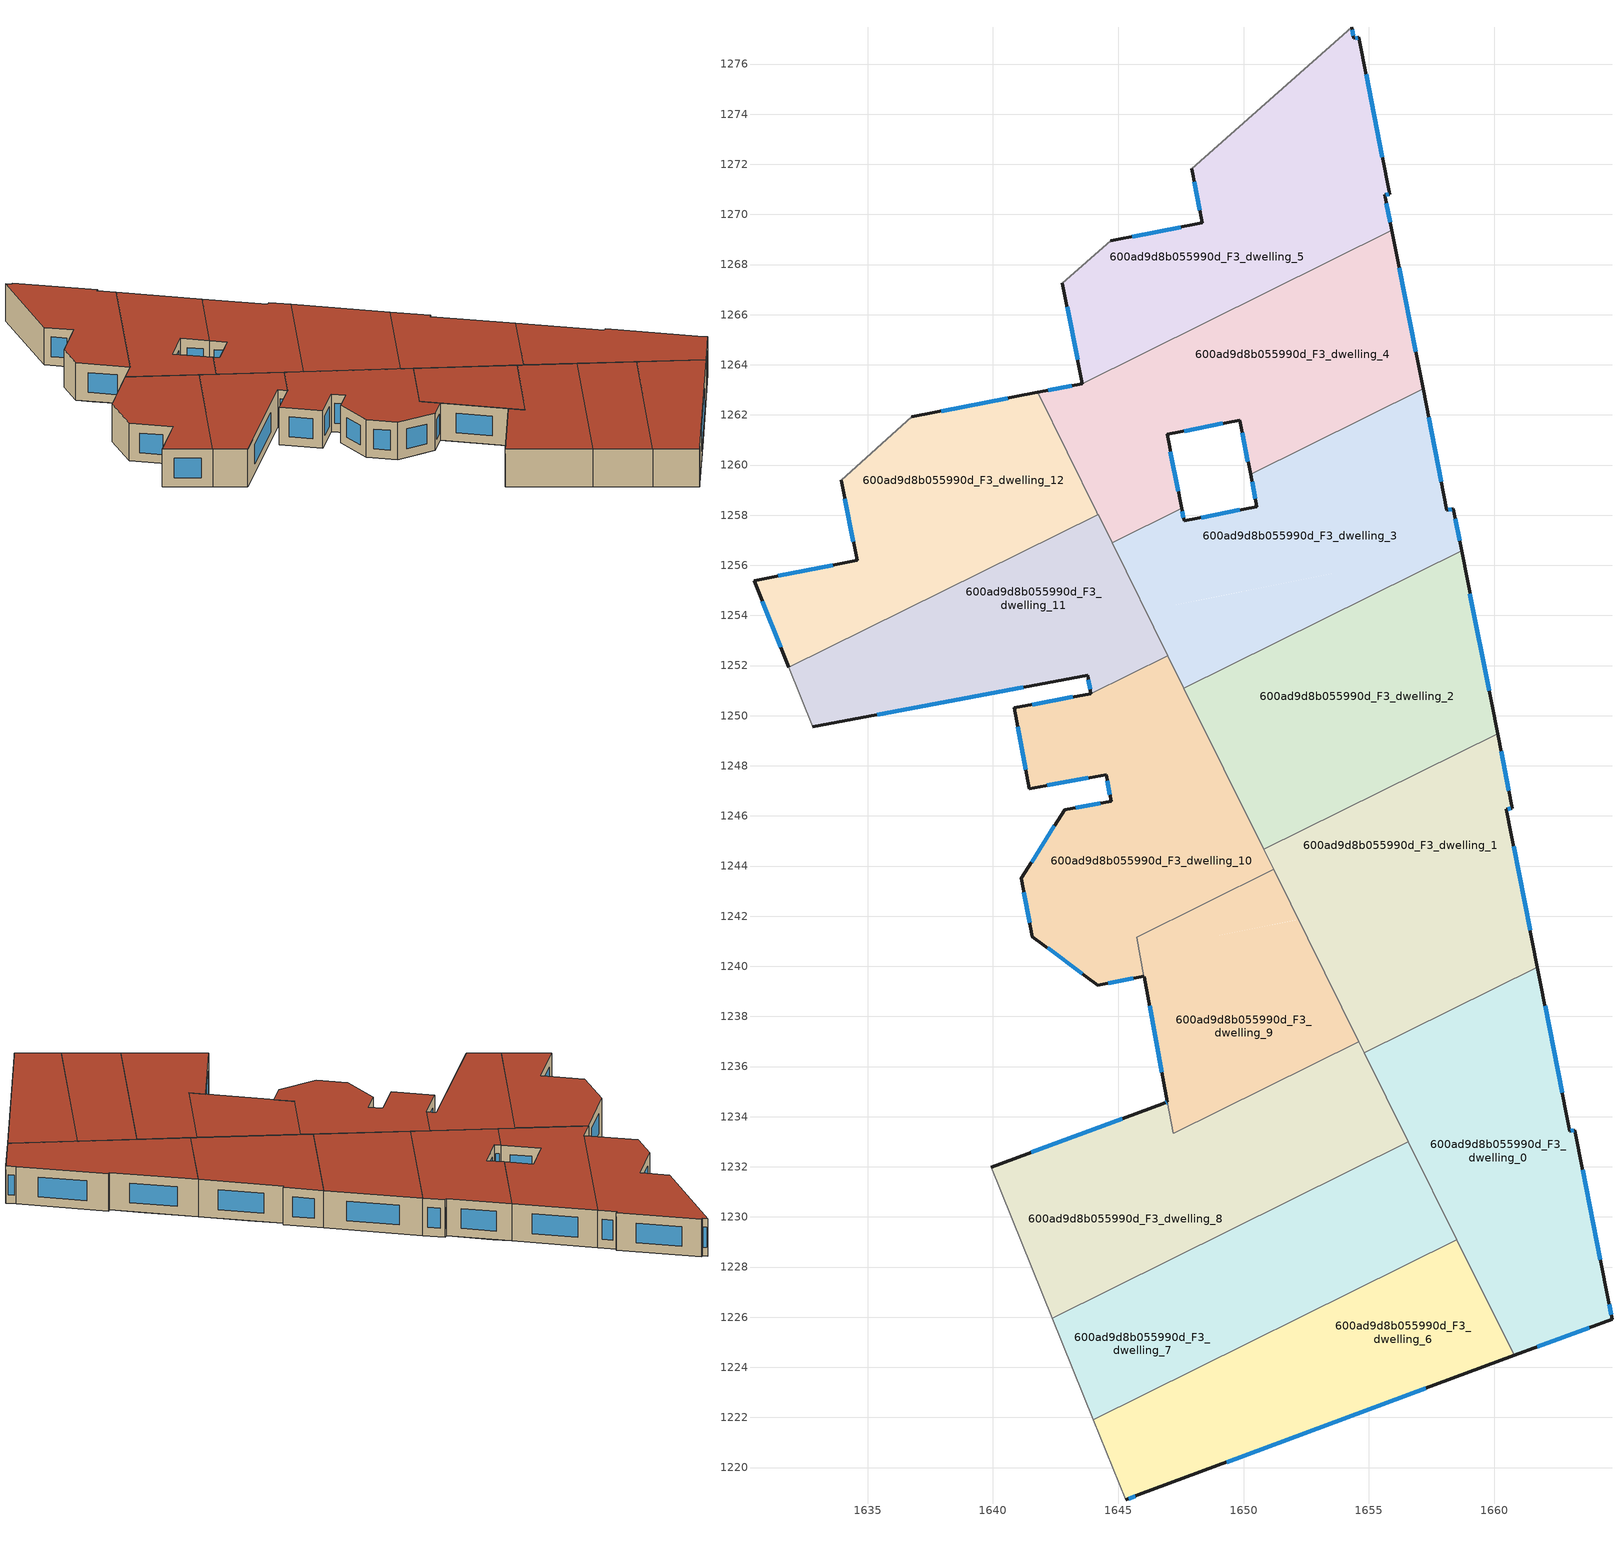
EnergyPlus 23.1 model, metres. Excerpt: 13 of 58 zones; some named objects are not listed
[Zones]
600ad9d8b055990d_F3_dwelling_0
 floor to 600ad9d8b055990d_F2_dwelling_3 (EU_floor_Construction): 1662.51,1236.01 1663.02,1233.42 1663.22,1233.46 1663.84,1230.32 1658.43,1229.24 1655.76,1234.65 z9
 floor to 600ad9d8b055990d_F2_dwelling_1 (EU_floor_Construction): 1663.84,1230.32 1664.55,1226.69 1664.7,1225.92 1660.79,1224.47 1658.43,1229.24 z9
 floor to 600ad9d8b055990d_F2_dwelling_5 (EU_floor_Construction): 1661.72,1239.97 1662.51,1236.01 1655.76,1234.65 1654.82,1236.55 z9
 wall outside (EU_wall_Construction): 1660.79,1224.47 1664.7,1225.92 1664.55,1226.69 1663.22,1233.46 1663.02,1233.42 1661.72,1239.97 z9:12
 wall to 600ad9d8b055990d_F3_dwelling_1 (EU_wall_Construction): 1661.72,1239.97 1654.82,1236.55 z9:12
 wall to 600ad9d8b055990d_F3_dwelling_6 (EU_wall_Construction): 1658.51,1229.08 1660.79,1224.47 z9:12
 wall to 600ad9d8b055990d_F3_dwelling_7 (EU_wall_Construction): 1656.58,1232.99 1658.51,1229.08 z9:12
 wall to 600ad9d8b055990d_F3_dwelling_8 (EU_wall_Construction): 1654.82,1236.55 1656.58,1232.99 z9:12
 window (EU_Window_Construction): 1664.67,1226.1 1664.59,1226.51 / 1661.71,1224.81 1663.78,1225.58 / 1662.71,1234.96 1662.03,1238.43 / 1663.17,1233.45 1663.06,1233.43 / 1664.24,1228.28 1663.53,1231.87 z9.7:11.3
 roof outside (EU_roof_Construction): 1664.7,1225.92 1664.55,1226.69 1663.22,1233.46 1663.02,1233.42 1661.72,1239.97 1654.82,1236.55 1660.79,1224.47 z12
600ad9d8b055990d_F3_dwelling_1
 floor to 600ad9d8b055990d_F2_dwelling_7 (EU_floor_Construction): 1660.14,1249.29 1660.72,1246.31 1660.48,1246.26 1661,1243.63 1652.19,1241.86 1651.88,1242.48 1651.39,1244.96 z9
 floor to 600ad9d8b055990d_F2_dwelling_5 (EU_floor_Construction): 1661,1243.63 1661.72,1239.97 1654.82,1236.55 1653.16,1239.89 1652.75,1241.98 z9
 floor to 600ad9d8b055990d_F2_dwelling_6 (EU_floor_Construction): 1651.39,1244.96 1651.88,1242.48 1650.8,1244.67 z9
 floor to 600ad9d8b055990d_F2_dwelling_4 (EU_floor_Construction): 1652.75,1241.98 1653.16,1239.89 1652.19,1241.86 z9
 wall outside (EU_wall_Construction): 1661.72,1239.97 1660.48,1246.26 1660.72,1246.31 1660.14,1249.29 z9:12
 wall to 600ad9d8b055990d_F3_dwelling_2 (EU_wall_Construction): 1660.14,1249.29 1650.8,1244.67 z9:12
 wall to 600ad9d8b055990d_F3_dwelling_9 (EU_wall_Construction): 1651.2,1243.87 1654.6,1236.99 z9:12
 wall to 600ad9d8b055990d_F3_dwelling_8 (EU_wall_Construction): 1654.6,1236.99 1654.82,1236.55 z9:12
 wall to 600ad9d8b055990d_F3_dwelling_10 (EU_wall_Construction): 1650.8,1244.67 1651.2,1243.87 z9:12
 window (EU_Window_Construction): 1660.59,1247.01 1660.27,1248.59 / 1660.54,1246.27 1660.67,1246.3 / 1661.43,1241.44 1660.77,1244.78 z9.7:11.3
 roof outside (EU_roof_Construction): 1661.72,1239.97 1660.48,1246.26 1660.72,1246.31 1660.14,1249.29 1650.8,1244.67 1654.82,1236.55 z12
600ad9d8b055990d_F3_dwelling_10
 floor to 600ad9d8b055990d_F2_dwelling_6 (EU_floor_Construction): 1648.97,1248.36 1651.2,1243.87 1645.73,1241.17 1645.84,1240.59 1643.1,1240.04 1641.57,1241.18 1641.14,1243.51 1642.86,1246.25 1644.72,1246.59 1644.55,1247.48 z9
 floor to 600ad9d8b055990d_F2_dwelling_8 (EU_floor_Construction): 1646.98,1252.4 1648.97,1248.36 1644.55,1247.48 1644.52,1247.65 1641.46,1247.08 1640.85,1250.31 1643.91,1250.88 z9
 floor to 600ad9d8b055990d_F2_dwelling_4 (EU_floor_Construction): 1645.84,1240.59 1646.03,1239.59 1644.17,1239.25 1643.1,1240.04 z9
 wall outside (EU_wall_Construction): 1643.91,1250.88 1640.85,1250.31 1641.46,1247.08 1644.52,1247.65 1644.72,1246.59 1642.86,1246.25 1641.14,1243.51 1641.57,1241.18 1644.17,1239.25 1646.03,1239.59 z9:12
 wall to 600ad9d8b055990d_F3_dwelling_11 (EU_wall_Construction): 1646.98,1252.4 1643.91,1250.88 z9:12
 wall to 600ad9d8b055990d_F3_dwelling_2 (EU_wall_Construction): 1650.8,1244.67 1647.62,1251.1 z9:12
 wall to 600ad9d8b055990d_F3_dwelling_9 (EU_wall_Construction): 1645.74,1241.17 1651.2,1243.87 / 1646.03,1239.59 1645.73,1241.17 z9:12
 wall to 600ad9d8b055990d_F3_dwelling_3 (EU_wall_Construction): 1647.62,1251.1 1646.98,1252.4 z9:12
 window (EU_Window_Construction): 1641.24,1242.96 1641.47,1241.73 / 1642.46,1245.6 1641.54,1244.15 / 1644.28,1246.51 1643.3,1246.33 / 1644.56,1247.4 1644.67,1246.84 / 1642.18,1247.21 1643.8,1247.52 / 1640.99,1249.55 1641.32,1247.84 / 1643.19,1250.74 1641.57,1250.44 / 1644.61,1239.33 1645.59,1239.51 / 1642.18,1240.73 1643.56,1239.7 z9.7:11.3
 roof outside (EU_roof_Construction): 1651.2,1243.87 1646.98,1252.4 1643.91,1250.88 1640.85,1250.31 1641.46,1247.08 1644.52,1247.65 1644.72,1246.59 1642.86,1246.25 1641.14,1243.51 1641.57,1241.18 1644.17,1239.25 1646.03,1239.59 1645.73,1241.17 z12
600ad9d8b055990d_F3_dwelling_11
 floor to 600ad9d8b055990d_F2_dwelling_8 (EU_floor_Construction): 1646.1,1254.18 1646.98,1252.4 1643.91,1250.88 1643.9,1250.95 1643.78,1251.6 1632.82,1249.56 1632.08,1251.37 z9
 floor to 600ad9d8b055990d_F2_dwelling_10 (EU_floor_Construction): 1644.07,1257.96 1644.88,1253.93 1632.08,1251.37 1631.86,1251.92 z9
 floor to 600ad9d8b055990d_F2_dwelling_11 (EU_floor_Construction): 1644.19,1258.03 1646.1,1254.18 1644.88,1253.93 1644.07,1257.96 z9
 wall outside (EU_wall_Construction): 1632.82,1249.56 1643.78,1251.6 1643.91,1250.88 z9:12
 wall adiabatic (EU_wall_Construction): 1631.86,1251.92 1632.82,1249.56 z9:12
 wall to 600ad9d8b055990d_F3_dwelling_12 (EU_wall_Construction): 1644.19,1258.02 1631.86,1251.92 z9:12
 wall to 600ad9d8b055990d_F3_dwelling_3 (EU_wall_Construction): 1646.98,1252.4 1644.75,1256.9 z9:12
 wall to 600ad9d8b055990d_F3_dwelling_4 (EU_wall_Construction): 1644.75,1256.9 1644.19,1258.03 z9:12
 window (EU_Window_Construction): 1643.81,1251.43 1643.88,1251.05 / 1635.39,1250.04 1641.2,1251.12 z9.7:11.3
 roof outside (EU_roof_Construction): 1646.98,1252.4 1644.19,1258.03 1631.86,1251.92 1632.82,1249.56 1643.78,1251.6 1643.91,1250.88 z12
600ad9d8b055990d_F3_dwelling_12
 floor to 600ad9d8b055990d_F2_dwelling_10 (EU_floor_Construction): 1643.75,1258.91 1643.97,1258.48 1644.07,1257.96 1631.86,1251.92 1630.47,1255.38 1634.58,1256.19 1634.41,1257.04 z9
 floor to 600ad9d8b055990d_F2_dwelling_12 (EU_floor_Construction): 1641.77,1262.9 1643.75,1258.91 1634.41,1257.04 1633.94,1259.4 1636.76,1261.92 z9
 floor to 600ad9d8b055990d_F2_dwelling_11 (EU_floor_Construction): 1643.97,1258.48 1644.15,1258.12 1644.19,1258.02 1644.07,1257.96 z9
 wall outside (EU_wall_Construction): 1633.94,1259.4 1634.58,1256.19 1630.47,1255.38 1631.86,1251.92 / 1641.77,1262.9 1636.76,1261.92 z9:12
 wall adiabatic (EU_wall_Construction): 1636.76,1261.92 1633.94,1259.4 z9:12
 wall to 600ad9d8b055990d_F3_dwelling_4 (EU_wall_Construction): 1644.19,1258.02 1644.15,1258.12 1641.78,1262.9 z9:12
 window (EU_Window_Construction): 1634.09,1258.65 1634.43,1256.95 / 1640.6,1262.67 1637.93,1262.15 / 1630.79,1254.57 1631.53,1252.74 / 1633.61,1256 1631.43,1255.57 z9.7:11.3
 roof outside (EU_roof_Construction): 1644.19,1258.02 1644.15,1258.12 1641.77,1262.9 1636.76,1261.92 1633.94,1259.4 1634.58,1256.19 1630.47,1255.38 1631.86,1251.92 z12
600ad9d8b055990d_F3_dwelling_2
 floor to 600ad9d8b055990d_F2_dwelling_6 (EU_floor_Construction): 1650.64,1248.7 1651.39,1244.96 1650.8,1244.67 1648.97,1248.36 z9
 floor to 600ad9d8b055990d_F2_dwelling_8 (EU_floor_Construction): 1649.02,1251.79 1649.67,1248.5 1648.97,1248.36 1647.62,1251.1 z9
 floor adiabatic (EU_floor_Construction): 1658.7,1256.58 1660.14,1249.29 1651.39,1244.96 1650.64,1248.7 1648.97,1248.36 1649.67,1248.5 1649.02,1251.79 z9
 wall outside (EU_wall_Construction): 1660.14,1249.29 1658.7,1256.58 z9:12
 wall to 600ad9d8b055990d_F3_dwelling_3 (EU_wall_Construction): 1658.7,1256.58 1647.62,1251.1 z9:12
 window (EU_Window_Construction): 1659.8,1251 1659.03,1254.87 z9.7:11.3
 roof outside (EU_roof_Construction): 1660.14,1249.29 1658.7,1256.58 1647.62,1251.1 1650.8,1244.67 z12
600ad9d8b055990d_F3_dwelling_3
 floor to 600ad9d8b055990d_F2_dwelling_11 (EU_floor_Construction): 1657.43,1261.65 1658.12,1258.2 1658.37,1258.25 1658.67,1256.7 1646.1,1254.18 1644.75,1256.9 1647.53,1258.27 1647.62,1257.77 1650.53,1258.34 1650.28,1259.63 1652.28,1260.62 z9
 floor to 600ad9d8b055990d_F2_dwelling_13 (EU_floor_Construction): 1657.16,1263.04 1657.43,1261.65 1652.28,1260.62 z9
 floor to 600ad9d8b055990d_F2_dwelling_8 (EU_floor_Construction): 1648.44,1254.65 1649.02,1251.79 1647.62,1251.1 1646.1,1254.18 z9
 floor adiabatic (EU_floor_Construction): 1658.37,1258.25 1658.7,1256.58 1649.02,1251.79 1648.44,1254.65 1658.67,1256.7 z9
 wall outside (EU_wall_Construction): 1650.28,1259.63 1650.53,1258.34 1647.62,1257.77 1647.53,1258.27 / 1658.7,1256.58 1658.37,1258.25 1658.12,1258.2 1657.16,1263.04 z9:12
 wall to 600ad9d8b055990d_F3_dwelling_4 (EU_wall_Construction): 1657.16,1263.04 1650.28,1259.63 / 1647.53,1258.27 1644.75,1256.9 z9:12
 window (EU_Window_Construction): 1649.85,1258.21 1648.31,1257.9 / 1650.34,1259.33 1650.47,1258.64 / 1657.89,1259.33 1657.39,1261.9 / 1658.31,1258.24 1658.18,1258.21 / 1658.62,1256.97 1658.44,1257.86 / 1647.6,1257.89 1647.55,1258.15 z9.7:11.3
 roof outside (EU_roof_Construction): 1658.7,1256.58 1658.37,1258.25 1658.12,1258.2 1657.16,1263.04 1650.28,1259.63 1650.53,1258.34 1647.62,1257.77 1647.53,1258.27 1644.75,1256.9 1647.62,1251.1 z12
600ad9d8b055990d_F3_dwelling_4
 floor to 600ad9d8b055990d_F2_dwelling_12 (EU_floor_Construction): 1646.9,1264.9 1647.61,1261.35 1646.95,1261.22 1647.26,1259.61 1643.75,1258.91 1641.78,1262.9 1643.56,1263.25 z9
 floor to 600ad9d8b055990d_F2_dwelling_10 (EU_floor_Construction): 1643.88,1258.94 1643.97,1258.48 1643.75,1258.91 z9
 floor to 600ad9d8b055990d_F2_dwelling_11 (EU_floor_Construction): 1652.28,1260.62 1650.28,1259.63 1650.17,1260.2 z9; 1647.26,1259.61 1647.53,1258.27 1644.75,1256.9 1644.19,1258.03 1644.15,1258.12 1643.97,1258.48 1643.88,1258.94 z9
 floor to 600ad9d8b055990d_F2_dwelling_14 (EU_floor_Construction): 1655.91,1269.36 1656.06,1268.64 1653.35,1268.09 z9
 floor to 600ad9d8b055990d_F2_dwelling_13 (EU_floor_Construction): 1656.06,1268.64 1657.16,1263.04 1652.28,1260.62 1650.17,1260.2 1649.85,1261.79 1647.61,1261.35 1646.9,1264.9 1653.35,1268.09 z9
 wall outside (EU_wall_Construction): 1643.56,1263.25 1641.78,1262.9 / 1657.16,1263.04 1655.91,1269.36 / 1647.53,1258.27 1646.95,1261.22 1649.85,1261.79 1650.28,1259.63 z9:12
 wall to 600ad9d8b055990d_F3_dwelling_5 (EU_wall_Construction): 1655.91,1269.36 1643.56,1263.25 z9:12
 window (EU_Window_Construction): 1643.14,1263.17 1642.2,1262.98 / 1656.87,1264.52 1656.21,1267.88 / 1649.95,1261.29 1650.18,1260.14 / 1647.63,1261.36 1649.17,1261.66 / 1647.39,1258.96 1647.08,1260.53 z9.7:11.3
 roof outside (EU_roof_Construction): 1657.16,1263.04 1655.91,1269.36 1643.56,1263.25 1641.78,1262.9 1644.15,1258.12 1644.19,1258.03 1644.75,1256.9 1647.53,1258.27 1646.95,1261.22 1649.85,1261.79 1650.28,1259.63 z12
600ad9d8b055990d_F3_dwelling_5
 floor to 600ad9d8b055990d_F2_dwelling_14 (EU_floor_Construction): 1654.6,1277.07 1655.83,1270.81 1655.63,1270.78 1655.91,1269.36 1653.35,1268.09 1643.02,1266.02 1642.77,1267.25 1644.69,1268.94 1648.36,1269.66 1647.93,1271.82 1654.32,1277.46 1654.4,1277.03 z9
 floor to 600ad9d8b055990d_F2_dwelling_12 (EU_floor_Construction): 1646.54,1266.73 1646.9,1264.9 1643.56,1263.25 1643.02,1266.02 z9
 floor to 600ad9d8b055990d_F2_dwelling_13 (EU_floor_Construction): 1653.35,1268.09 1646.9,1264.9 1646.54,1266.73 z9
 wall outside (EU_wall_Construction): 1647.93,1271.82 1648.36,1269.66 1644.69,1268.94 / 1655.91,1269.36 1655.63,1270.78 1655.83,1270.81 1654.6,1277.07 1654.4,1277.03 1654.32,1277.46 / 1642.77,1267.25 1643.56,1263.25 z9:12
 wall adiabatic (EU_wall_Construction): 1654.32,1277.46 1647.93,1271.82 / 1644.69,1268.94 1642.77,1267.25 z9:12
 window (EU_Window_Construction): 1648.03,1271.31 1648.26,1270.17 / 1654.38,1277.13 1654.34,1277.36 / 1654.55,1277.06 1654.45,1277.04 / 1655.54,1272.28 1654.89,1275.6 / 1655.68,1270.79 1655.78,1270.8 / 1655.85,1269.7 1655.7,1270.45 / 1642.96,1266.31 1643.38,1264.19 / 1647.5,1269.49 1645.55,1269.11 z9.7:11.3
 roof outside (EU_roof_Construction): 1655.91,1269.36 1655.63,1270.78 1655.83,1270.81 1654.6,1277.07 1654.4,1277.03 1654.32,1277.46 1647.93,1271.82 1648.36,1269.66 1644.69,1268.94 1642.77,1267.25 1643.56,1263.25 z12
600ad9d8b055990d_F3_dwelling_6
 floor to 600ad9d8b055990d_F2_dwelling_0 (EU_floor_Construction): 1652.43,1226.07 1653.31,1221.69 1645.81,1218.91 1645.3,1218.72 1644.01,1221.9 z9
 floor to 600ad9d8b055990d_F2_dwelling_1 (EU_floor_Construction): 1658.51,1229.08 1660.79,1224.47 1653.31,1221.69 1652.43,1226.07 z9
 wall outside (EU_wall_Construction): 1645.3,1218.72 1645.81,1218.91 1660.79,1224.47 z9:12
 wall adiabatic (EU_wall_Construction): 1644.01,1221.9 1645.3,1218.72 z9:12
 wall to 600ad9d8b055990d_F3_dwelling_7 (EU_wall_Construction): 1658.51,1229.08 1644.01,1221.9 z9:12
 window (EU_Window_Construction): 1649.33,1220.21 1657.27,1223.16 / 1645.42,1218.76 1645.69,1218.86 z9.7:11.3
 roof outside (EU_roof_Construction): 1660.79,1224.47 1658.51,1229.08 1644.01,1221.9 1645.3,1218.72 1645.81,1218.91 z12
600ad9d8b055990d_F3_dwelling_7
 floor to 600ad9d8b055990d_F2_dwelling_1 (EU_floor_Construction): 1658.43,1229.24 1658.51,1229.08 1652.43,1226.07 1652.05,1227.96 z9
 floor to 600ad9d8b055990d_F2_dwelling_0 (EU_floor_Construction): 1652.05,1227.96 1652.43,1226.07 1644.01,1221.9 1642.36,1225.96 1642.56,1226.06 z9
 floor to 600ad9d8b055990d_F2_dwelling_2 (EU_floor_Construction): 1652.23,1230.84 1652.78,1228.11 1642.56,1226.06 z9
 floor to 600ad9d8b055990d_F2_dwelling_3 (EU_floor_Construction): 1656.58,1232.99 1658.43,1229.24 1652.78,1228.11 1652.23,1230.84 z9
 wall adiabatic (EU_wall_Construction): 1642.36,1225.96 1644.01,1221.9 z9:12
 wall to 600ad9d8b055990d_F3_dwelling_8 (EU_wall_Construction): 1656.58,1232.99 1642.36,1225.96 z9:12
 roof outside (EU_roof_Construction): 1658.51,1229.08 1656.58,1232.99 1642.36,1225.96 1644.01,1221.9 z12
600ad9d8b055990d_F3_dwelling_8
 floor to 600ad9d8b055990d_F2_dwelling_2 (EU_floor_Construction): 1651.63,1233.83 1652.23,1230.84 1642.56,1226.06 1642.34,1226.02 1640.11,1231.52 z9
 floor to 600ad9d8b055990d_F2_dwelling_3 (EU_floor_Construction): 1655.76,1234.65 1656.58,1232.99 1652.23,1230.84 1651.63,1233.83 z9
 floor to 600ad9d8b055990d_F2_dwelling_4 (EU_floor_Construction): 1653.82,1236.61 1654.27,1234.36 1640.11,1231.52 1639.93,1231.97 1646.8,1234.53 1646.81,1234.53 1646.82,1234.54 1646.84,1234.54 1646.97,1234.59 1647.2,1233.33 z9
 floor to 600ad9d8b055990d_F2_dwelling_5 (EU_floor_Construction): 1654.6,1236.99 1655.76,1234.65 1654.27,1234.36 1653.82,1236.61 z9
 wall outside (EU_wall_Construction): 1646.97,1234.59 1646.87,1234.55 1646.82,1234.54 1646.81,1234.53 1646.77,1234.52 1639.93,1231.97 z9:12
 wall to 600ad9d8b055990d_F3_dwelling_9 (EU_wall_Construction): 1647.2,1233.33 1646.97,1234.59 / 1654.6,1236.99 1647.21,1233.33 z9:12
 wall adiabatic (EU_wall_Construction): 1639.93,1231.97 1642.36,1225.96 z9:12
 window (EU_Window_Construction): 1645.16,1233.92 1641.54,1232.57 / 1646.94,1234.58 1646.89,1234.56 z9.7:11.3
 roof outside (EU_roof_Construction): 1656.58,1232.99 1654.6,1236.99 1647.2,1233.33 1646.97,1234.59 1646.87,1234.55 1646.82,1234.54 1646.81,1234.53 1646.77,1234.52 1639.93,1231.97 1642.36,1225.96 z12
600ad9d8b055990d_F3_dwelling_9
 floor to 600ad9d8b055990d_F2_dwelling_4 (EU_floor_Construction): 1652.19,1241.86 1653.16,1239.89 1653.82,1236.61 1647.21,1233.33 1645.84,1240.59 z9
 floor to 600ad9d8b055990d_F2_dwelling_6 (EU_floor_Construction): 1651.2,1243.87 1651.88,1242.48 1652.01,1241.83 1645.84,1240.59 1645.74,1241.17 z9
 floor adiabatic (EU_floor_Construction): 1651.2,1243.87 1652.19,1241.86 1652.01,1241.83 1651.88,1242.48 z9
 floor to 600ad9d8b055990d_F2_dwelling_5 (EU_floor_Construction): 1653.16,1239.89 1654.6,1236.99 1653.82,1236.61 z9
 wall outside (EU_wall_Construction): 1646.03,1239.59 1646.96,1234.59 z9:12
 window (EU_Window_Construction): 1646.25,1238.42 1646.74,1235.77 z9.7:11.3
 roof outside (EU_roof_Construction): 1654.6,1236.99 1651.2,1243.87 1645.73,1241.17 1647.2,1233.33 z12
[Building]
EU S2 Campaign: North Axis=0; Terrain=City; Solar Distribution=FullExterior
[Site:Location]
Budapest.Ferenc.Liszt.Intl.AP: Latitude=47.437; Longitude=19.256; Time Zone=1; Elevation=185
[SizingPeriod:WeatherFileDays]
AnnualSizingPeriod: Begin Month=1; Begin Day of Month=1; End Month=12; End Day of Month=31; Day of Week for Start Day=Monday; Use Weather File Daylight Saving Period=No; Use Weather File Rain and Snow Indicators=No
[MATERIAL]
EU_InternalMass_Material: Roughness=MediumRough; Thickness=0.1; Conductivity=1; Density=1800; Specific Heat=900; Thermal Absorptance=0.9; Solar Absorptance=0.7; Visible Absorptance=0.7
[MATERIAL:NOMASS] Roughness=MediumRough; Thermal Absorptance=0.9; Solar Absorptance=0.7; Visible Absorptance=0.7
Name | Thermal Resistance
EU_wall_NoMass | 0.832559
EU_roof_NoMass | 1.39638
EU_floor_NoMass | 0.872794
[WINDOWMATERIAL:SIMPLEGLAZINGSYSTEM]
EU_Window_SimpleGlazing: UFactor=2.79869; Solar Heat Gain Coefficient=0.75; Visible Transmittance=0.75
[CONSTRUCTION]
EU_wall_Construction: EU_wall_NoMass
EU_roof_Construction: EU_roof_NoMass
EU_floor_Construction: EU_floor_NoMass
EU_Window_Construction: EU_Window_SimpleGlazing
EU_InternalMass_Construction: EU_InternalMass_Material
[ZONE] Type=1; Multiplier=1; Ceiling Height=autocalculate; Floor Area=autocalculate; Part of Total Floor Area=Yes
Name | Volume
600ad9d8b055990d_F3_dwelling_0; 600ad9d8b055990d_F3_dwelling_3 | 244.974
600ad9d8b055990d_F3_dwelling_1; 600ad9d8b055990d_F3_dwelling_2 | 244.98
600ad9d8b055990d_F3_dwelling_10 | 238.069
600ad9d8b055990d_F3_dwelling_11 | 190.714
600ad9d8b055990d_F3_dwelling_12 | 209.926
600ad9d8b055990d_F3_dwelling_4 | 252.377
600ad9d8b055990d_F3_dwelling_5 | 237.604
600ad9d8b055990d_F3_dwelling_6 | 209.973
600ad9d8b055990d_F3_dwelling_7 | 209.992
600ad9d8b055990d_F3_dwelling_8 | 246.057
600ad9d8b055990d_F3_dwelling_9 | 165.06
[INTERNALMASS] Construction=EU_InternalMass_Construction
Name | Zone or ZoneList | Surface Area
600ad9d8b055990d_F3_dwelling_0_EU_InternalMass | 600ad9d8b055990d_F3_dwelling_0 | 81.6579
600ad9d8b055990d_F3_dwelling_1_EU_InternalMass | 600ad9d8b055990d_F3_dwelling_1 | 81.6601
600ad9d8b055990d_F3_dwelling_2_EU_InternalMass | 600ad9d8b055990d_F3_dwelling_2 | 81.6602
600ad9d8b055990d_F3_dwelling_3_EU_InternalMass | 600ad9d8b055990d_F3_dwelling_3 | 81.6579
600ad9d8b055990d_F3_dwelling_4_EU_InternalMass | 600ad9d8b055990d_F3_dwelling_4 | 84.1255
600ad9d8b055990d_F3_dwelling_5_EU_InternalMass | 600ad9d8b055990d_F3_dwelling_5 | 79.2012
600ad9d8b055990d_F3_dwelling_6_EU_InternalMass | 600ad9d8b055990d_F3_dwelling_6 | 69.9909
600ad9d8b055990d_F3_dwelling_7_EU_InternalMass | 600ad9d8b055990d_F3_dwelling_7 | 69.9972
600ad9d8b055990d_F3_dwelling_8_EU_InternalMass | 600ad9d8b055990d_F3_dwelling_8 | 82.0184
600ad9d8b055990d_F3_dwelling_9_EU_InternalMass | 600ad9d8b055990d_F3_dwelling_9 | 55.0516
600ad9d8b055990d_F3_dwelling_10_EU_InternalMass | 600ad9d8b055990d_F3_dwelling_10 | 79.356
600ad9d8b055990d_F3_dwelling_11_EU_InternalMass | 600ad9d8b055990d_F3_dwelling_11 | 63.5715
600ad9d8b055990d_F3_dwelling_12_EU_InternalMass | 600ad9d8b055990d_F3_dwelling_12 | 69.9887
[OTHEREQUIPMENT] Fuel Type=Electricity; Design Level Calculation Method=Watts/Area; Power per Zone Floor Area=1; Fraction Latent=0; Fraction Radiant=0; Fraction Lost=0; Carbon Dioxide Generation Rate=0; EndUse Subcategory=EU_Step8_InternalGains
Name | Zone or ZoneList or Space or SpaceList | Schedule
EU_Step8_InternalGain_600ad9d8b055990d_F3_dwelling_0_f000 | 600ad9d8b055990d_F3_dwelling_0 | EU_Step8_GainSchedule_600ad9d8b055990d_F3_dwelling_0_f000
EU_Step8_InternalGain_600ad9d8b055990d_F3_dwelling_1_f000 | 600ad9d8b055990d_F3_dwelling_1 | EU_Step8_GainSchedule_600ad9d8b055990d_F3_dwelling_1_f000
EU_Step8_InternalGain_600ad9d8b055990d_F3_dwelling_2_f000 | 600ad9d8b055990d_F3_dwelling_2 | EU_Step8_GainSchedule_600ad9d8b055990d_F3_dwelling_2_f000
EU_Step8_InternalGain_600ad9d8b055990d_F3_dwelling_3_f000 | 600ad9d8b055990d_F3_dwelling_3 | EU_Step8_GainSchedule_600ad9d8b055990d_F3_dwelling_3_f000
EU_Step8_InternalGain_600ad9d8b055990d_F3_dwelling_4_f000 | 600ad9d8b055990d_F3_dwelling_4 | EU_Step8_GainSchedule_600ad9d8b055990d_F3_dwelling_4_f000
EU_Step8_InternalGain_600ad9d8b055990d_F3_dwelling_5_f000 | 600ad9d8b055990d_F3_dwelling_5 | EU_Step8_GainSchedule_600ad9d8b055990d_F3_dwelling_5_f000
EU_Step8_InternalGain_600ad9d8b055990d_F3_dwelling_6_f000 | 600ad9d8b055990d_F3_dwelling_6 | EU_Step8_GainSchedule_600ad9d8b055990d_F3_dwelling_6_f000
EU_Step8_InternalGain_600ad9d8b055990d_F3_dwelling_7_f000 | 600ad9d8b055990d_F3_dwelling_7 | EU_Step8_GainSchedule_600ad9d8b055990d_F3_dwelling_7_f000
EU_Step8_InternalGain_600ad9d8b055990d_F3_dwelling_8_f000 | 600ad9d8b055990d_F3_dwelling_8 | EU_Step8_GainSchedule_600ad9d8b055990d_F3_dwelling_8_f000
EU_Step8_InternalGain_600ad9d8b055990d_F3_dwelling_9_f000 | 600ad9d8b055990d_F3_dwelling_9 | EU_Step8_GainSchedule_600ad9d8b055990d_F3_dwelling_9_f000
EU_Step8_InternalGain_600ad9d8b055990d_F3_dwelling_10_f000 | 600ad9d8b055990d_F3_dwelling_10 | EU_Step8_GainSchedule_600ad9d8b055990d_F3_dwelling_10_f000
EU_Step8_InternalGain_600ad9d8b055990d_F3_dwelling_11_f000 | 600ad9d8b055990d_F3_dwelling_11 | EU_Step8_GainSchedule_600ad9d8b055990d_F3_dwelling_11_f000
EU_Step8_InternalGain_600ad9d8b055990d_F3_dwelling_12_f000 | 600ad9d8b055990d_F3_dwelling_12 | EU_Step8_GainSchedule_600ad9d8b055990d_F3_dwelling_12_f000
[ZONEVENTILATION:DESIGNFLOWRATE] Schedule=EU_AlwaysOn; Design Flow Rate Calculation Method=AirChanges/Hour; Air Changes per Hour=0.475469; Ventilation Type=Natural; Fan Pressure Rise=0; Fan Total Efficiency=1; Constant Term Coefficient=1; Temperature Term Coefficient=0; Velocity Term Coefficient=0; Velocity Squared Term Coefficient=0; Minimum Indoor Temperature=-100; Maximum Indoor Temperature=100; Delta Temperature=-100; Minimum Outdoor Temperature=-100; Maximum Outdoor Temperature=100; Maximum Wind Speed=40
Name | Zone or ZoneList or Space or SpaceList
EU_ConstantAir_600ad9d8b055990d_F3_dwelling_0 | 600ad9d8b055990d_F3_dwelling_0
EU_ConstantAir_600ad9d8b055990d_F3_dwelling_1 | 600ad9d8b055990d_F3_dwelling_1
EU_ConstantAir_600ad9d8b055990d_F3_dwelling_2 | 600ad9d8b055990d_F3_dwelling_2
EU_ConstantAir_600ad9d8b055990d_F3_dwelling_3 | 600ad9d8b055990d_F3_dwelling_3
EU_ConstantAir_600ad9d8b055990d_F3_dwelling_4 | 600ad9d8b055990d_F3_dwelling_4
EU_ConstantAir_600ad9d8b055990d_F3_dwelling_5 | 600ad9d8b055990d_F3_dwelling_5
EU_ConstantAir_600ad9d8b055990d_F3_dwelling_6 | 600ad9d8b055990d_F3_dwelling_6
EU_ConstantAir_600ad9d8b055990d_F3_dwelling_7 | 600ad9d8b055990d_F3_dwelling_7
EU_ConstantAir_600ad9d8b055990d_F3_dwelling_8 | 600ad9d8b055990d_F3_dwelling_8
EU_ConstantAir_600ad9d8b055990d_F3_dwelling_9 | 600ad9d8b055990d_F3_dwelling_9
EU_ConstantAir_600ad9d8b055990d_F3_dwelling_10 | 600ad9d8b055990d_F3_dwelling_10
EU_ConstantAir_600ad9d8b055990d_F3_dwelling_11 | 600ad9d8b055990d_F3_dwelling_11
EU_ConstantAir_600ad9d8b055990d_F3_dwelling_12 | 600ad9d8b055990d_F3_dwelling_12
[HVACTEMPLATE:ZONE:IDEALLOADSAIRSYSTEM] System Availability Schedule=EU_AlwaysOn; Maximum Heating Supply Air Temperature=50; Minimum Cooling Supply Air Temperature=13; Maximum Heating Supply Air Humidity Ratio=0.0156; Minimum Cooling Supply Air Humidity Ratio=0.0077; Heating Limit=NoLimit; Cooling Limit=NoLimit; Heating Availability Schedule=EU_AlwaysOn; Cooling Availability Schedule=EU_CoolingOff; Dehumidification Control Type=ConstantSensibleHeatRatio; Cooling Sensible Heat Ratio=0.7; Dehumidification Setpoint=60; Humidification Control Type=None; Humidification Setpoint=30; Outdoor Air Method=None; Outdoor Air Flow Rate per Person=0.00944; Outdoor Air Flow Rate per Zone Floor Area=0; Outdoor Air Flow Rate per Zone=0; Demand Controlled Ventilation Type=None; Outdoor Air Economizer Type=NoEconomizer; Heat Recovery Type=None; Sensible Heat Recovery Effectiveness=0.7; Latent Heat Recovery Effectiveness=0.65
Name | Template Thermostat
600ad9d8b055990d_F3_dwelling_0 | EU_HeatOnly_600ad9d8b055990d_F3_dwelling_0
600ad9d8b055990d_F3_dwelling_1 | EU_HeatOnly_600ad9d8b055990d_F3_dwelling_1
600ad9d8b055990d_F3_dwelling_2 | EU_HeatOnly_600ad9d8b055990d_F3_dwelling_2
600ad9d8b055990d_F3_dwelling_3 | EU_HeatOnly_600ad9d8b055990d_F3_dwelling_3
600ad9d8b055990d_F3_dwelling_4 | EU_HeatOnly_600ad9d8b055990d_F3_dwelling_4
600ad9d8b055990d_F3_dwelling_5 | EU_HeatOnly_600ad9d8b055990d_F3_dwelling_5
600ad9d8b055990d_F3_dwelling_6 | EU_HeatOnly_600ad9d8b055990d_F3_dwelling_6
600ad9d8b055990d_F3_dwelling_7 | EU_HeatOnly_600ad9d8b055990d_F3_dwelling_7
600ad9d8b055990d_F3_dwelling_8 | EU_HeatOnly_600ad9d8b055990d_F3_dwelling_8
600ad9d8b055990d_F3_dwelling_9 | EU_HeatOnly_600ad9d8b055990d_F3_dwelling_9
600ad9d8b055990d_F3_dwelling_10 | EU_HeatOnly_600ad9d8b055990d_F3_dwelling_10
600ad9d8b055990d_F3_dwelling_11 | EU_HeatOnly_600ad9d8b055990d_F3_dwelling_11
600ad9d8b055990d_F3_dwelling_12 | EU_HeatOnly_600ad9d8b055990d_F3_dwelling_12
[SIZING:ZONE] Zone Cooling Design Supply Air Temperature Input Method=SupplyAirTemperature; Zone Cooling Design Supply Air Temperature=13; Zone Heating Design Supply Air Temperature Input Method=SupplyAirTemperature; Zone Heating Design Supply Air Temperature=50; Zone Cooling Design Supply Air Humidity Ratio=0.008; Zone Heating Design Supply Air Humidity Ratio=0.008; Cooling Design Air Flow Method=DesignDay; Cooling Design Air Flow Rate=0; Cooling Minimum Air Flow per Zone Floor Area=0.000762; Cooling Minimum Air Flow=0; Cooling Minimum Air Flow Fraction=0.2; Heating Design Air Flow Method=DesignDay; Heating Design Air Flow Rate=0; Heating Maximum Air Flow per Zone Floor Area=0.002032; Heating Maximum Air Flow=0.141576; Heating Maximum Air Flow Fraction=0.3; Account for Dedicated Outdoor Air System=No; Dedicated Outdoor Air System Control Strategy=NeutralSupplyAir; Dedicated Outdoor Air Low Setpoint Temperature for Design=autosize; Dedicated Outdoor Air High Setpoint Temperature for Design=autosize; Zone Load Sizing Method=Sensible Load Only No Latent Load; Zone Latent Cooling Design Supply Air Humidity Ratio Input Method=HumidityRatioDifference; Zone Cooling Design Supply Air Humidity Ratio Difference=0.005; Zone Latent Heating Design Supply Air Humidity Ratio Input Method=HumidityRatioDifference; Zone Humidification Design Supply Air Humidity Ratio Difference=0.005
600ad9d8b055990d_F3_dwelling_0; 600ad9d8b055990d_F3_dwelling_1; 600ad9d8b055990d_F3_dwelling_2; 600ad9d8b055990d_F3_dwelling_3; 600ad9d8b055990d_F3_dwelling_4; 600ad9d8b055990d_F3_dwelling_5; 600ad9d8b055990d_F3_dwelling_6; 600ad9d8b055990d_F3_dwelling_7; 600ad9d8b055990d_F3_dwelling_8; 600ad9d8b055990d_F3_dwelling_9; 600ad9d8b055990d_F3_dwelling_10; 600ad9d8b055990d_F3_dwelling_11; 600ad9d8b055990d_F3_dwelling_12
[SCHEDULE:CONSTANT]
Name | Hourly Value
EU_AlwaysOn | 1
EU_CoolingOff | 0
[SCHEDULE:FILE] Column Number=1; Rows to Skip at Top=0; Number of Hours of Data=8760; Column Separator=Comma; Interpolate to Timestep=No; Minutes per Item=60; Adjust Schedule for Daylight Savings=Yes
Name | File
EU_Step8_GainSchedule_600ad9d8b055990d_F3_dwelling_0_f000 | ../../schedules/600ad9d8b055990d/600ad9d8b055990d_F3_dwelling_0_f000_gain.csv
EU_Step8_GainSchedule_600ad9d8b055990d_F3_dwelling_1_f000 | ../../schedules/600ad9d8b055990d/600ad9d8b055990d_F3_dwelling_1_f000_gain.csv
EU_Step8_GainSchedule_600ad9d8b055990d_F3_dwelling_2_f000 | ../../schedules/600ad9d8b055990d/600ad9d8b055990d_F3_dwelling_2_f000_gain.csv
EU_Step8_GainSchedule_600ad9d8b055990d_F3_dwelling_3_f000 | ../../schedules/600ad9d8b055990d/600ad9d8b055990d_F3_dwelling_3_f000_gain.csv
EU_Step8_GainSchedule_600ad9d8b055990d_F3_dwelling_4_f000 | ../../schedules/600ad9d8b055990d/600ad9d8b055990d_F3_dwelling_4_f000_gain.csv
EU_Step8_GainSchedule_600ad9d8b055990d_F3_dwelling_5_f000 | ../../schedules/600ad9d8b055990d/600ad9d8b055990d_F3_dwelling_5_f000_gain.csv
EU_Step8_GainSchedule_600ad9d8b055990d_F3_dwelling_6_f000 | ../../schedules/600ad9d8b055990d/600ad9d8b055990d_F3_dwelling_6_f000_gain.csv
EU_Step8_GainSchedule_600ad9d8b055990d_F3_dwelling_7_f000 | ../../schedules/600ad9d8b055990d/600ad9d8b055990d_F3_dwelling_7_f000_gain.csv
EU_Step8_GainSchedule_600ad9d8b055990d_F3_dwelling_8_f000 | ../../schedules/600ad9d8b055990d/600ad9d8b055990d_F3_dwelling_8_f000_gain.csv
EU_Step8_GainSchedule_600ad9d8b055990d_F3_dwelling_9_f000 | ../../schedules/600ad9d8b055990d/600ad9d8b055990d_F3_dwelling_9_f000_gain.csv
EU_Step8_GainSchedule_600ad9d8b055990d_F3_dwelling_10_f000 | ../../schedules/600ad9d8b055990d/600ad9d8b055990d_F3_dwelling_10_f000_gain.csv
EU_Step8_GainSchedule_600ad9d8b055990d_F3_dwelling_11_f000 | ../../schedules/600ad9d8b055990d/600ad9d8b055990d_F3_dwelling_11_f000_gain.csv
EU_Step8_GainSchedule_600ad9d8b055990d_F3_dwelling_12_f000 | ../../schedules/600ad9d8b055990d/600ad9d8b055990d_F3_dwelling_12_f000_gain.csv
